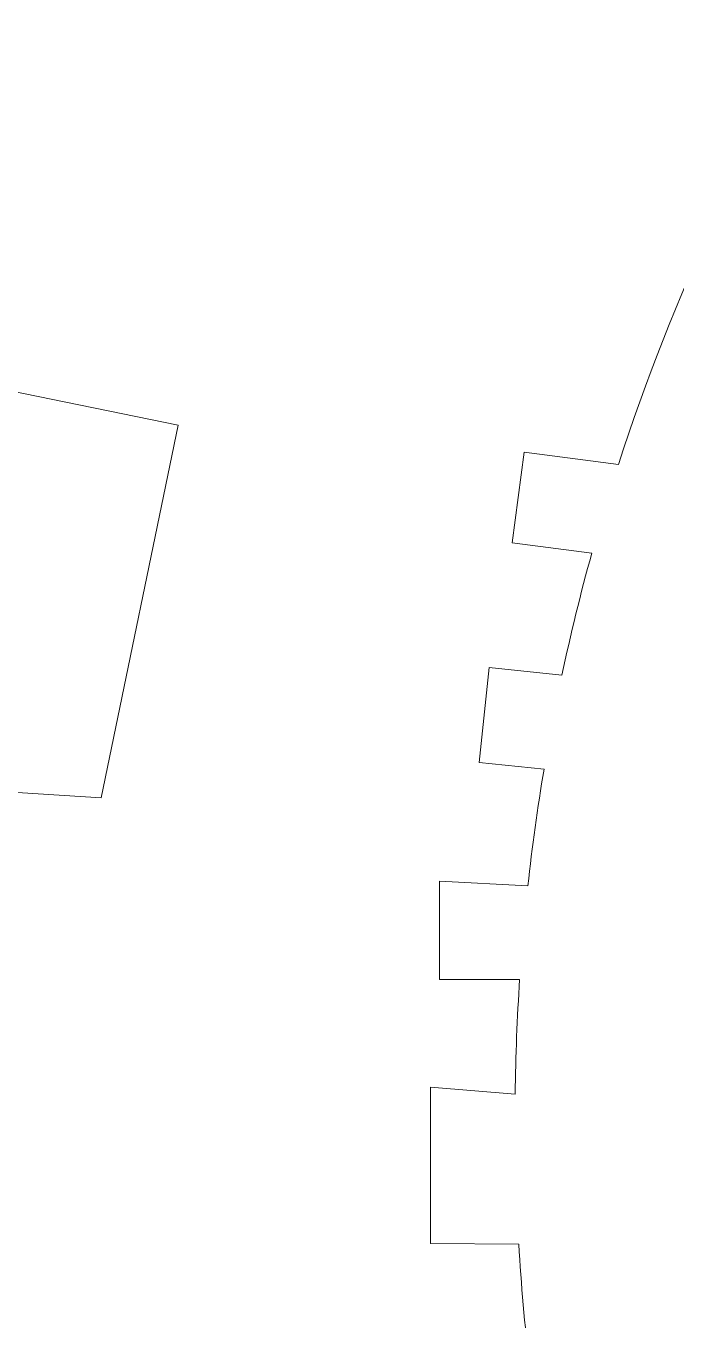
# Model space of a CAD drawing. Header units: inches. Extents: x 36 to 71.8, y 17.4 to 61.8.
# Drawn here: x 45.297 to 47.261, y 42.045 to 45.954 of the extents above; entities that cross this region are included whole.
import ezdxf

# ---------------------------------------------------------------- set-up
doc = ezdxf.new("R2010")
doc.units = ezdxf.units.IN
doc.header["$MEASUREMENT"] = 0
doc.layers.add('00_SOURCE_FROZEN', color=7, linetype='Continuous', lineweight=18)

msp = doc.modelspace()

# ---------------------------------------------------------------- linework, layer by layer
at = {"layer": '00_SOURCE_FROZEN'}
for points in [[(47.0869, 44.6297, -0.062406), (47.763, 46.0735), (45.5722, 47.2899, 0.058367), (44.8008, 44.9442, 0.058367)], [(46.9163, 43.9933, -0.01479), (47.0064, 44.3616, -0.01479)], [(46.8134, 43.3568, -0.013879), (46.8623, 43.7093)], [(46.7752, 42.7279, -0.013523), (46.7886, 43.0744, -0.013523)], [(46.8183, 41.9082, -0.014342), (46.786, 42.2745)]]:
    msp.add_lwpolyline(points, format="xyb", dxfattribs=at)
msp.add_lwpolyline([(45.7571, 44.7481), (44.7382, 44.9571), (44.5564, 43.6842), (45.5244, 43.6224)], close=True, dxfattribs=at)
for points in [[(47.0869, 44.6297), (46.8018, 44.6666), (46.7664, 44.3927), (47.0064, 44.3616)], [(46.9163, 43.9933), (46.6964, 44.0163), (46.6664, 43.7297), (46.8623, 43.7093)], [(46.8134, 43.3568), (46.5462, 43.3706), (46.5462, 43.0744), (46.7886, 43.0744)], [(46.7752, 42.7279), (46.519, 42.7483), (46.519, 42.2768), (46.786, 42.2745)]]:
    msp.add_lwpolyline(points, dxfattribs=at)

doc.saveas('drawing.dxf')
